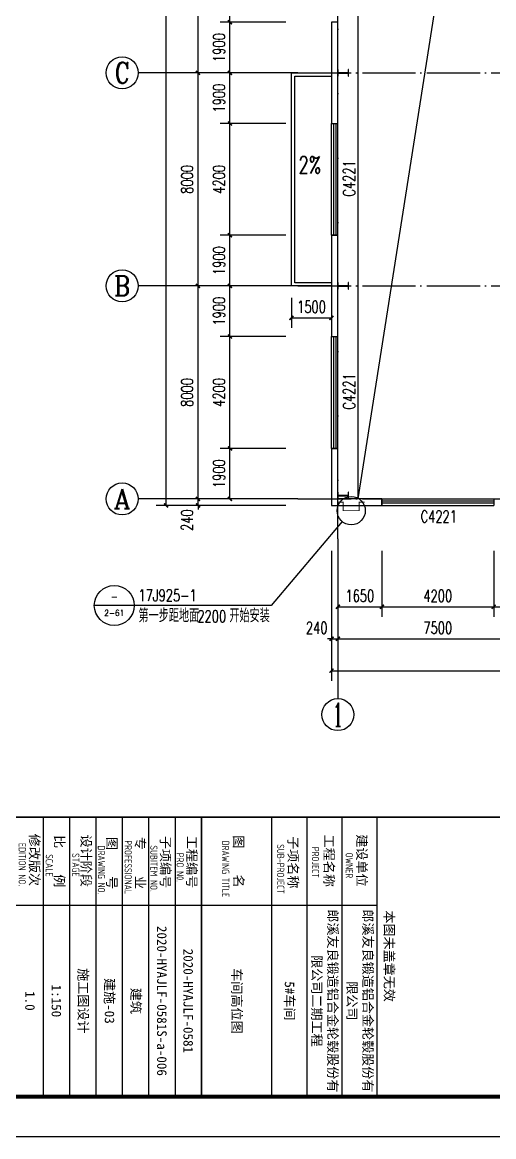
# Model space of a CAD drawing. Extents: x 14591016 to 15383666, y -730593 to -510197.
# Drawn here: x 14778219 to 14795916, y -730593 to -688743 of the extents above; entities that cross this region are included whole.
import ezdxf
from ezdxf.enums import TextEntityAlignment as Align

# ---------------------------------------------------------------- set-up
doc = ezdxf.new("R2010")
doc.units = 0
doc.header["$LTSCALE"] = 1000
doc.header["$MEASUREMENT"] = 0
doc.linetypes.add('DASH', pattern=[0.35, 0.25, -0.1])
doc.linetypes.add('DOTE', pattern=[2.42, 2, -0.2, 0.02, -0.2])
for name, color, linetype in [('AXIS', 3, 'Continuous'), ('AXIS_TEXT', 7, 'Continuous'), ('COLUMN', 2, 'Continuous'), ('DIM_LEAD', 3, 'Continuous'), ('DIM_SYMB', 3, 'Continuous'), ('DOTE', 1, 'DOTE'), ('PUB_DIM', 3, 'Continuous'), ('PUB_TEXT', 7, 'Continuous'), ('PUB_TITLE', 4, 'Continuous'), ('TK', 4, 'Continuous'), ('WALL-PARAPET', 6, 'Continuous'), ('WINDOW', 4, 'Continuous'), ('WINDOW_TEXT', 7, 'Continuous')]:
    doc.layers.add(name, color=color, linetype=linetype)
doc.styles.add('_TCH_AXIS', font='COMPLEX', dxfattribs={"bigfont": 'GBCBIG'})
doc.styles.add('_TCH_DIM', font='SIMPLEX', dxfattribs={"bigfont": 'GBCBIG'})
doc.styles.add('_TCH_DIM_T3', font='SIMPLEX', dxfattribs={"width": 0.705882, "bigfont": 'GBCBIG'})
doc.styles.add('_TCH_WINDOW', font='SIMPLEX', dxfattribs={"height": 3.5, "bigfont": 'GBCBIG'})
doc.styles.add('COMPLEX', font='COMPLEX')
doc.styles.add('TSSD_REIN', font='tssdeng.shx', dxfattribs={"width": 0.7, "bigfont": 'tssdchn.shx'})
doc.styles.add('图签宋体', font='', dxfattribs={"height": 300})
doc.styles.get('图签宋体').set_extended_font_data('NSimSun')
doc.dimstyles.new('_TCH_ARCH&&150', dxfattribs={"dimtxt": 446.25, "dimasz": 150, "dimexe": 375, "dimexo": 450, "dimgap": 189.375, "dimtad": 1, "dimdec": 0, "dimzin": 0, "dimdsep": 46, "dimtxsty": '_TCH_DIM_T3', "dimblk": 'ARCHTICK', "dimcen": 0.09, "dimclrt": 7, "dimazin": 2, "dimtfac": 1, "dimtdec": 0, "dimtix": 1, "dimtmove": 2, "dimatfit": 3, "dimfxl": 0, "dimtolj": 1, "dimtzin": 0, "dimarcsym": 0})

# ---------------------------------------------------------------- blocks, each defined once
blk = doc.blocks.new('A$C797E1D2B')
at = {"layer": 'COLUMN'}
h = blk.add_hatch(color=256, dxfattribs=at)
h.paths.add_polyline_path([(125, 400), (250, 400), (250, 388), (130, 388), (130, 200), (125, 200)])
h.paths.add_polyline_path([(0, 400), (125, 400), (125, 200), (120, 200), (120, 388), (0, 388)])
h.paths.add_polyline_path([(0, 12), (120, 12), (120, 200), (125, 200), (125, 0), (0, 0)])
h.paths.add_polyline_path([(125, 200), (130, 200), (130, 12), (250, 12), (250, 0), (125, 0)])
blk.add_lwpolyline([(250, 0), (250, 12), (130, 12), (130, 388), (250, 388), (250, 400), (0, 400), (0, 388), (120, 388), (120, 12), (0, 12), (0, 0)], close=True, dxfattribs=at)
blk = doc.blocks.new('GeYuanFrame_74283803', base_point=(20.09, 4.53))
at = {"layer": 'PUB_TITLE'}
blk.add_lwpolyline([(1013.09, 14.53), (1013.09, 111.33)], dxfattribs=at)
at = {"layer": 'TK'}
for p, q in [((991.09, 102.53), (1061.09, 102.53)), ((991.09, 93.73), (1061.09, 93.73)), ((991.09, 84.93), (1013.09, 84.93)), ((991.09, 84.93), (1061.09, 84.93)), ((991.09, 67.37), (1061.09, 67.37)), ((991.09, 67.33), (1061.09, 67.33)), ((991.09, 60.77), (1061.09, 60.77)), ((991.09, 54.17), (1061.09, 54.17)), ((991.09, 47.57), (1061.09, 47.57)), ((991.09, 40.97), (1061.09, 40.97)), ((991.09, 34.37), (1061.09, 34.37)), ((991.09, 27.77), (1061.09, 27.77))]:
    blk.add_line(p, q, dxfattribs=at)
blk.add_lwpolyline([(20.09, 4.53), (20.09, 598.53), (1071.09, 598.53), (1071.09, 4.53)], close=True, dxfattribs=at)
at = {"layer": 'TK', "const_width": 1}
blk.add_lwpolyline([(45.09, 588.53), (1061.09, 588.53), (1061.09, 14.53), (45.09, 14.53)], close=True, dxfattribs=at)
at = {"layer": 'TK'}
for points, const_width in [([(991.09, 588.53), (991.09, 14.53)], 0.4), ([(991.09, 111.33), (1061.09, 111.33)], 0.35), ([(991.09, 67.37), (1061.09, 67.37)], 0.35)]:
    blk.add_lwpolyline(points, dxfattribs=dict(at, const_width=const_width))
at = {"layer": 'TK', "style": '图签宋体'}
for s, p in [('本图未盖章无效', (1014.43, 113.2)), ('建设单位', (995.39, 106.33)), ('工程名称', (995.47, 98.12)), ('子项名称', (995.85, 89.14)), ('图    名', (995.63, 75.5)), ('工程编号', (995.77, 63.77)), ('子项编号', (995.77, 57.19)), ('专    业', (996.01, 50.88)), ('图    号', (996.02, 43.77)), ('设计阶段', (995.45, 37.32)), ('比    例', (995.59, 30.63)), ('修改版次', (995.24, 24.41))]:
    blk.add_text(s, height=2.4, dxfattribs=at).set_placement(p)
at = {"layer": 'TK', "style": 'TSSD_REIN'}
for s, width, p in [('OWNER', 0.7, (999.98, 103.48)), ('PROJECT', 0.7, (998.52, 95.02)), ('SUB-PROJECT', 0.7, (997.86, 86.3)), ('DRAWING TITLE', 0.7, (996.97, 72.53)), ('PRO N0.', 0.7, (1000.01, 61.15)), ('SUBITEM NO.', 0.7, (998.15, 54.58)), ('PROFESSIONAL', 0.8, (996.88, 48.15)), ('DRAWING NO.', 0.7, (998.19, 41.45)), ('STAGE', 0.7, (1000.09, 35.03)), ('SCALE', 0.7, (1000.38, 28.42)), ('EDITION NO.', 0.8, (997.53, 21.64))]:
    blk.add_text(s, height=1.8, dxfattribs=dict(at, width=width)).set_placement(p)
at = {"layer": 'TK', "char_height": 2.4, "width": 48, "attachment_point": 5, "style": '图签宋体'}
for s, insert in [('郎溪友良锻造铝合金轮毂股份有限公司', (1037.09, 106.93)), ('郎溪友良锻造铝合金轮毂股份有限公司二期工程', (1037.09, 98.13)), ('5#车间', (1037.09, 89.33)), ('车间高位图', (1037.09, 76.13)), ('2020-HYAJLF-0581', (1037.09, 64.07)), ('2020-HYAJLF-0581S-a-006', (1037.09, 57.47)), ('建筑', (1037.09, 50.87)), ('建施-03', (1037.09, 44.27)), ('施工图设计', (1037.09, 37.67)), ('1:150', (1037.09, 31.07)), ('1.0', (1037.09, 24.47))]:
    blk.add_mtext(s, dxfattribs=dict(at, insert=insert))
blk = doc.blocks.new('$TCHSYS$WIN2D')
for p, q in [((-0.5, 0.5), (0.5, 0.5)), ((-0.5, 0.5), (-0.5, -0.5)), ((0.5, 0.5), (0.5, -0.5)), ((0.5, 0.1667), (-0.5, 0.1667)), ((0.5, -0.1667), (-0.5, -0.1667)), ((-0.5, -0.5), (0.5, -0.5))]:
    blk.add_line(p, q)
blk = doc.blocks.new('_AXISO')
blk.add_circle((0, 0), 0.5)
at = {"layer": 'AXIS_TEXT', "style": 'COMPLEX', "width": 1.041667}
blk.add_attdef('A', text='', height=0.56, dxfattribs=at).set_placement((-0.25, -0.28), (0.25, -0.28), align=Align.FIT)
blk = doc.blocks.new('_ArchTick')
at = {"color": 0, "linetype": 'ByBlock', "const_width": 0.4}
blk.add_lwpolyline([(-0.5, -0.5), (0.5, 0.5)], dxfattribs=at)
blk = doc.blocks.new('*D123')
at = {"layer": 'AXIS', "color": 0, "lineweight": -2}
for p, q in [((14789826, -708593), (14789826, -713468)), ((14850306, -708593), (14850306, -713468)), ((14789826, -713093), (14850306, -713093))]:
    blk.add_line(p, q, dxfattribs=at)
at = {"layer": 'Defpoints', "color": 0}
for p in [(14789826, -708143), (14850306, -708143), (14850306, -713093)]:
    blk.add_point(p, dxfattribs=at)
at = {"layer": 'AXIS', "color": 0, "lineweight": -2, "xscale": 150, "yscale": 150, "zscale": 150, "rotation": 180}
blk.add_blockref('_ArchTick', (14789826, -713093), dxfattribs=at)
at = {"layer": 'AXIS', "color": 0, "lineweight": -2, "xscale": 150, "yscale": 150, "zscale": 150}
blk.add_blockref('_ArchTick', (14850306, -713093), dxfattribs=at)
at = {"layer": 'AXIS', "color": 7, "insert": (14820066, -712680), "char_height": 446.2, "attachment_point": 5, "style": '_TCH_DIM_T3'}
blk.add_mtext('\\A1;60480', dxfattribs=at)
blk = doc.blocks.new('*D124')
at = {"layer": 'AXIS', "color": 0, "lineweight": -2}
for p, q in [((14789826, -708593), (14789826, -712268)), ((14790066, -708593), (14790066, -712268)), ((14789826, -711893), (14789676, -711893)), ((14789826, -711893), (14790066, -711893)), ((14790066, -711893), (14790216, -711893))]:
    blk.add_line(p, q, dxfattribs=at)
at = {"layer": 'Defpoints', "color": 0}
for p in [(14789826, -708143), (14790066, -708143), (14790066, -711893)]:
    blk.add_point(p, dxfattribs=at)
at = {"layer": 'AXIS', "color": 0, "lineweight": -2, "xscale": 150, "yscale": 150, "zscale": 150}
blk.add_blockref('_ArchTick', (14789826, -711893), dxfattribs=at)
at = {"layer": 'AXIS', "color": 0, "lineweight": -2, "xscale": 150, "yscale": 150, "zscale": 150, "rotation": 180}
blk.add_blockref('_ArchTick', (14790066, -711893), dxfattribs=at)
at = {"layer": 'AXIS', "color": 7, "insert": (14789271, -711480), "char_height": 446.2, "attachment_point": 5, "style": '_TCH_DIM_T3'}
blk.add_mtext('\\A1;240', dxfattribs=at)
blk = doc.blocks.new('*D125')
at = {"layer": 'AXIS', "color": 0, "lineweight": -2}
for p, q in [((14790066, -708593), (14790066, -712268)), ((14797566, -708593), (14797566, -712268)), ((14790066, -711893), (14797566, -711893))]:
    blk.add_line(p, q, dxfattribs=at)
at = {"layer": 'Defpoints', "color": 0}
for p in [(14790066, -708143), (14797566, -708143), (14797566, -711893)]:
    blk.add_point(p, dxfattribs=at)
at = {"layer": 'AXIS', "color": 0, "lineweight": -2, "xscale": 150, "yscale": 150, "zscale": 150, "rotation": 180}
blk.add_blockref('_ArchTick', (14790066, -711893), dxfattribs=at)
at = {"layer": 'AXIS', "color": 0, "lineweight": -2, "xscale": 150, "yscale": 150, "zscale": 150}
blk.add_blockref('_ArchTick', (14797566, -711893), dxfattribs=at)
at = {"layer": 'AXIS', "color": 7, "insert": (14793816, -711480), "char_height": 446.2, "attachment_point": 5, "style": '_TCH_DIM_T3'}
blk.add_mtext('\\A1;7500', dxfattribs=at)
blk = doc.blocks.new('*D145')
at = {"layer": 'AXIS', "color": 0, "lineweight": -2}
for p, q in [((14788116, -586403), (14783241, -586403)), ((14783616, -706883), (14783616, -586403)), ((14788116, -706883), (14783241, -706883))]:
    blk.add_line(p, q, dxfattribs=at)
at = {"layer": 'Defpoints', "color": 0}
for p in [(14783616, -586403), (14788566, -586403), (14788566, -706883)]:
    blk.add_point(p, dxfattribs=at)
at = {"layer": 'AXIS', "color": 0, "lineweight": -2, "xscale": 150, "yscale": 150, "zscale": 150}
for p, rotation in [((14783616, -586403), 90), ((14783616, -706883), 270)]:
    blk.add_blockref('_ArchTick', p, dxfattribs=dict(at, rotation=rotation))
at = {"layer": 'AXIS', "color": 7, "insert": (14783204, -646643), "char_height": 446.2, "attachment_point": 5, "rotation": 90, "style": '_TCH_DIM_T3'}
blk.add_mtext('\\A1;120480', dxfattribs=at)
blk = doc.blocks.new('*D146')
at = {"layer": 'AXIS', "color": 0, "lineweight": -2}
for p, q in [((14788116, -706643), (14784441, -706643)), ((14784816, -706643), (14784816, -706493)), ((14784816, -706883), (14784816, -706643)), ((14788116, -706883), (14784441, -706883)), ((14784816, -706883), (14784816, -707033))]:
    blk.add_line(p, q, dxfattribs=at)
at = {"layer": 'Defpoints', "color": 0}
for p in [(14784816, -706643), (14788566, -706643), (14788566, -706883)]:
    blk.add_point(p, dxfattribs=at)
at = {"layer": 'AXIS', "color": 0, "lineweight": -2, "xscale": 150, "yscale": 150, "zscale": 150}
for p, rotation in [((14784816, -706643), 270), ((14784816, -706883), 90)]:
    blk.add_blockref('_ArchTick', p, dxfattribs=dict(at, rotation=rotation))
at = {"layer": 'AXIS', "color": 7, "insert": (14784404, -707438), "char_height": 446.2, "attachment_point": 5, "rotation": 90, "style": '_TCH_DIM_T3'}
blk.add_mtext('\\A1;240', dxfattribs=at)
blk = doc.blocks.new('*D147')
at = {"layer": 'AXIS', "color": 0, "lineweight": -2}
for p, q in [((14788116, -698643), (14784441, -698643)), ((14784816, -706643), (14784816, -698643)), ((14788116, -706643), (14784441, -706643))]:
    blk.add_line(p, q, dxfattribs=at)
at = {"layer": 'Defpoints', "color": 0}
for p in [(14784816, -698643), (14788566, -698643), (14788566, -706643)]:
    blk.add_point(p, dxfattribs=at)
at = {"layer": 'AXIS', "color": 0, "lineweight": -2, "xscale": 150, "yscale": 150, "zscale": 150}
for p, rotation in [((14784816, -698643), 90), ((14784816, -706643), 270)]:
    blk.add_blockref('_ArchTick', p, dxfattribs=dict(at, rotation=rotation))
at = {"layer": 'AXIS', "color": 7, "insert": (14784404, -702643), "char_height": 446.2, "attachment_point": 5, "rotation": 90, "style": '_TCH_DIM_T3'}
blk.add_mtext('\\A1;8000', dxfattribs=at)
blk = doc.blocks.new('*D148')
at = {"layer": 'AXIS', "color": 0, "lineweight": -2}
for p, q in [((14788116, -690643), (14784441, -690643)), ((14784816, -698643), (14784816, -690643)), ((14788116, -698643), (14784441, -698643))]:
    blk.add_line(p, q, dxfattribs=at)
at = {"layer": 'Defpoints', "color": 0}
for p in [(14784816, -690643), (14788566, -690643), (14788566, -698643)]:
    blk.add_point(p, dxfattribs=at)
at = {"layer": 'AXIS', "color": 0, "lineweight": -2, "xscale": 150, "yscale": 150, "zscale": 150}
for p, rotation in [((14784816, -690643), 90), ((14784816, -698643), 270)]:
    blk.add_blockref('_ArchTick', p, dxfattribs=dict(at, rotation=rotation))
at = {"layer": 'AXIS', "color": 7, "insert": (14784404, -694643), "char_height": 446.2, "attachment_point": 5, "rotation": 90, "style": '_TCH_DIM_T3'}
blk.add_mtext('\\A1;8000', dxfattribs=at)
blk = doc.blocks.new('*D149')
at = {"layer": 'AXIS', "color": 0, "lineweight": -2}
for p, q in [((14788116, -682643), (14784441, -682643)), ((14784816, -690643), (14784816, -682643)), ((14788116, -690643), (14784441, -690643))]:
    blk.add_line(p, q, dxfattribs=at)
at = {"layer": 'Defpoints', "color": 0}
for p in [(14784816, -682643), (14788566, -682643), (14788566, -690643)]:
    blk.add_point(p, dxfattribs=at)
at = {"layer": 'AXIS', "color": 0, "lineweight": -2, "xscale": 150, "yscale": 150, "zscale": 150}
for p, rotation in [((14784816, -682643), 90), ((14784816, -690643), 270)]:
    blk.add_blockref('_ArchTick', p, dxfattribs=dict(at, rotation=rotation))
at = {"layer": 'AXIS', "color": 7, "insert": (14784404, -686643), "char_height": 446.2, "attachment_point": 5, "rotation": 90, "style": '_TCH_DIM_T3'}
blk.add_mtext('\\A1;8000', dxfattribs=at)
blk = doc.blocks.new('*D404')
at = {"layer": 'Defpoints', "color": 0}
for p in [(14788326, -698643), (14789826, -698643), (14789826, -699843)]:
    blk.add_point(p, dxfattribs=at)
at = {"layer": 'PUB_DIM', "color": 0, "lineweight": -2}
for p, q in [((14788326, -699093), (14788326, -700218)), ((14789826, -699093), (14789826, -700218)), ((14788326, -699843), (14789826, -699843))]:
    blk.add_line(p, q, dxfattribs=at)
at = {"layer": 'PUB_DIM', "color": 0, "lineweight": -2, "xscale": 150, "yscale": 150, "zscale": 150, "rotation": 180}
blk.add_blockref('_ArchTick', (14788326, -699843), dxfattribs=at)
at = {"layer": 'PUB_DIM', "color": 0, "lineweight": -2, "xscale": 150, "yscale": 150, "zscale": 150}
blk.add_blockref('_ArchTick', (14789826, -699843), dxfattribs=at)
at = {"layer": 'PUB_DIM', "color": 7, "insert": (14789076, -699430), "char_height": 446.2, "attachment_point": 5, "style": '_TCH_DIM_T3'}
blk.add_mtext('\\A1;1500', dxfattribs=at)
blk = doc.blocks.new('*D405')
at = {"layer": 'Defpoints', "color": 0}
for p in [(14786016, -704743), (14788566, -704743), (14788566, -706643)]:
    blk.add_point(p, dxfattribs=at)
at = {"layer": 'PUB_DIM', "color": 0, "lineweight": -2}
for p, q in [((14788116, -704743), (14785641, -704743)), ((14786016, -706643), (14786016, -704743)), ((14788116, -706643), (14785641, -706643))]:
    blk.add_line(p, q, dxfattribs=at)
at = {"layer": 'PUB_DIM', "color": 0, "lineweight": -2, "xscale": 150, "yscale": 150, "zscale": 150}
for p, rotation in [((14786016, -704743), 90), ((14786016, -706643), 270)]:
    blk.add_blockref('_ArchTick', p, dxfattribs=dict(at, rotation=rotation))
at = {"layer": 'PUB_DIM', "color": 7, "insert": (14785604, -705693), "char_height": 446.2, "attachment_point": 5, "rotation": 90, "style": '_TCH_DIM_T3'}
blk.add_mtext('\\A1;1900', dxfattribs=at)
blk = doc.blocks.new('*D406')
at = {"layer": 'Defpoints', "color": 0}
for p in [(14786016, -700543), (14788566, -700543), (14788566, -704743)]:
    blk.add_point(p, dxfattribs=at)
at = {"layer": 'PUB_DIM', "color": 0, "lineweight": -2}
for p, q in [((14788116, -700543), (14785641, -700543)), ((14786016, -704743), (14786016, -700543)), ((14788116, -704743), (14785641, -704743))]:
    blk.add_line(p, q, dxfattribs=at)
at = {"layer": 'PUB_DIM', "color": 0, "lineweight": -2, "xscale": 150, "yscale": 150, "zscale": 150}
for p, rotation in [((14786016, -700543), 90), ((14786016, -704743), 270)]:
    blk.add_blockref('_ArchTick', p, dxfattribs=dict(at, rotation=rotation))
at = {"layer": 'PUB_DIM', "color": 7, "insert": (14785604, -702643), "char_height": 446.2, "attachment_point": 5, "rotation": 90, "style": '_TCH_DIM_T3'}
blk.add_mtext('\\A1;4200', dxfattribs=at)
blk = doc.blocks.new('*D407')
at = {"layer": 'Defpoints', "color": 0}
for p in [(14786016, -698643), (14788566, -698643), (14788566, -700543)]:
    blk.add_point(p, dxfattribs=at)
at = {"layer": 'PUB_DIM', "color": 0, "lineweight": -2}
for p, q in [((14788116, -698643), (14785641, -698643)), ((14786016, -700543), (14786016, -698643)), ((14788116, -700543), (14785641, -700543))]:
    blk.add_line(p, q, dxfattribs=at)
at = {"layer": 'PUB_DIM', "color": 0, "lineweight": -2, "xscale": 150, "yscale": 150, "zscale": 150}
for p, rotation in [((14786016, -698643), 90), ((14786016, -700543), 270)]:
    blk.add_blockref('_ArchTick', p, dxfattribs=dict(at, rotation=rotation))
at = {"layer": 'PUB_DIM', "color": 7, "insert": (14785604, -699593), "char_height": 446.2, "attachment_point": 5, "rotation": 90, "style": '_TCH_DIM_T3'}
blk.add_mtext('\\A1;1900', dxfattribs=at)
blk = doc.blocks.new('*D408')
at = {"layer": 'Defpoints', "color": 0}
for p in [(14786016, -696743), (14788566, -696743), (14788566, -698643)]:
    blk.add_point(p, dxfattribs=at)
at = {"layer": 'PUB_DIM', "color": 0, "lineweight": -2}
for p, q in [((14788116, -696743), (14785641, -696743)), ((14786016, -698643), (14786016, -696743)), ((14788116, -698643), (14785641, -698643))]:
    blk.add_line(p, q, dxfattribs=at)
at = {"layer": 'PUB_DIM', "color": 0, "lineweight": -2, "xscale": 150, "yscale": 150, "zscale": 150}
for p, rotation in [((14786016, -696743), 90), ((14786016, -698643), 270)]:
    blk.add_blockref('_ArchTick', p, dxfattribs=dict(at, rotation=rotation))
at = {"layer": 'PUB_DIM', "color": 7, "insert": (14785604, -697693), "char_height": 446.2, "attachment_point": 5, "rotation": 90, "style": '_TCH_DIM_T3'}
blk.add_mtext('\\A1;1900', dxfattribs=at)
blk = doc.blocks.new('*D409')
at = {"layer": 'Defpoints', "color": 0}
for p in [(14786016, -692543), (14788566, -692543), (14788566, -696743)]:
    blk.add_point(p, dxfattribs=at)
at = {"layer": 'PUB_DIM', "color": 0, "lineweight": -2}
for p, q in [((14788116, -692543), (14785641, -692543)), ((14786016, -696743), (14786016, -692543)), ((14788116, -696743), (14785641, -696743))]:
    blk.add_line(p, q, dxfattribs=at)
at = {"layer": 'PUB_DIM', "color": 0, "lineweight": -2, "xscale": 150, "yscale": 150, "zscale": 150}
for p, rotation in [((14786016, -692543), 90), ((14786016, -696743), 270)]:
    blk.add_blockref('_ArchTick', p, dxfattribs=dict(at, rotation=rotation))
at = {"layer": 'PUB_DIM', "color": 7, "insert": (14785604, -694643), "char_height": 446.2, "attachment_point": 5, "rotation": 90, "style": '_TCH_DIM_T3'}
blk.add_mtext('\\A1;4200', dxfattribs=at)
blk = doc.blocks.new('*D410')
at = {"layer": 'Defpoints', "color": 0}
for p in [(14786016, -690643), (14788566, -690643), (14788566, -692543)]:
    blk.add_point(p, dxfattribs=at)
at = {"layer": 'PUB_DIM', "color": 0, "lineweight": -2}
for p, q in [((14788116, -690643), (14785641, -690643)), ((14786016, -692543), (14786016, -690643)), ((14788116, -692543), (14785641, -692543))]:
    blk.add_line(p, q, dxfattribs=at)
at = {"layer": 'PUB_DIM', "color": 0, "lineweight": -2, "xscale": 150, "yscale": 150, "zscale": 150}
for p, rotation in [((14786016, -690643), 90), ((14786016, -692543), 270)]:
    blk.add_blockref('_ArchTick', p, dxfattribs=dict(at, rotation=rotation))
at = {"layer": 'PUB_DIM', "color": 7, "insert": (14785604, -691593), "char_height": 446.2, "attachment_point": 5, "rotation": 90, "style": '_TCH_DIM_T3'}
blk.add_mtext('\\A1;1900', dxfattribs=at)
blk = doc.blocks.new('*D411')
at = {"layer": 'Defpoints', "color": 0}
for p in [(14786016, -688743), (14788566, -688743), (14788566, -690643)]:
    blk.add_point(p, dxfattribs=at)
at = {"layer": 'PUB_DIM', "color": 0, "lineweight": -2}
for p, q in [((14788116, -688743), (14785641, -688743)), ((14786016, -690643), (14786016, -688743)), ((14788116, -690643), (14785641, -690643))]:
    blk.add_line(p, q, dxfattribs=at)
at = {"layer": 'PUB_DIM', "color": 0, "lineweight": -2, "xscale": 150, "yscale": 150, "zscale": 150}
for p, rotation in [((14786016, -688743), 90), ((14786016, -690643), 270)]:
    blk.add_blockref('_ArchTick', p, dxfattribs=dict(at, rotation=rotation))
at = {"layer": 'PUB_DIM', "color": 7, "insert": (14785604, -689693), "char_height": 446.2, "attachment_point": 5, "rotation": 90, "style": '_TCH_DIM_T3'}
blk.add_mtext('\\A1;1900', dxfattribs=at)
blk = doc.blocks.new('*D412')
at = {"layer": 'Defpoints', "color": 0}
for p in [(14786016, -684543), (14788566, -684543), (14788566, -688743)]:
    blk.add_point(p, dxfattribs=at)
at = {"layer": 'PUB_DIM', "color": 0, "lineweight": -2}
for p, q in [((14788116, -684543), (14785641, -684543)), ((14786016, -688743), (14786016, -684543)), ((14788116, -688743), (14785641, -688743))]:
    blk.add_line(p, q, dxfattribs=at)
at = {"layer": 'PUB_DIM', "color": 0, "lineweight": -2, "xscale": 150, "yscale": 150, "zscale": 150}
for p, rotation in [((14786016, -684543), 90), ((14786016, -688743), 270)]:
    blk.add_blockref('_ArchTick', p, dxfattribs=dict(at, rotation=rotation))
at = {"layer": 'PUB_DIM', "color": 7, "insert": (14785604, -686643), "char_height": 446.2, "attachment_point": 5, "rotation": 90, "style": '_TCH_DIM_T3'}
blk.add_mtext('\\A1;4200', dxfattribs=at)
blk = doc.blocks.new('*D519')
at = {"layer": 'Defpoints', "color": 0}
for p in [(14790066, -708143), (14791716, -708143), (14791716, -710693)]:
    blk.add_point(p, dxfattribs=at)
at = {"layer": 'PUB_DIM', "color": 0, "lineweight": -2}
for p, q in [((14790066, -708593), (14790066, -711068)), ((14791716, -708593), (14791716, -711068)), ((14790066, -710693), (14791716, -710693))]:
    blk.add_line(p, q, dxfattribs=at)
at = {"layer": 'PUB_DIM', "color": 0, "lineweight": -2, "xscale": 150, "yscale": 150, "zscale": 150, "rotation": 180}
blk.add_blockref('_ArchTick', (14790066, -710693), dxfattribs=at)
at = {"layer": 'PUB_DIM', "color": 0, "lineweight": -2, "xscale": 150, "yscale": 150, "zscale": 150}
blk.add_blockref('_ArchTick', (14791716, -710693), dxfattribs=at)
at = {"layer": 'PUB_DIM', "color": 7, "insert": (14790891, -710280), "char_height": 446.2, "attachment_point": 5, "style": '_TCH_DIM_T3'}
blk.add_mtext('\\A1;1650', dxfattribs=at)
blk = doc.blocks.new('*D520')
at = {"layer": 'Defpoints', "color": 0}
for p in [(14791716, -708143), (14795916, -708143), (14795916, -710693)]:
    blk.add_point(p, dxfattribs=at)
at = {"layer": 'PUB_DIM', "color": 0, "lineweight": -2}
for p, q in [((14791716, -708593), (14791716, -711068)), ((14795916, -708593), (14795916, -711068)), ((14791716, -710693), (14795916, -710693))]:
    blk.add_line(p, q, dxfattribs=at)
at = {"layer": 'PUB_DIM', "color": 0, "lineweight": -2, "xscale": 150, "yscale": 150, "zscale": 150, "rotation": 180}
blk.add_blockref('_ArchTick', (14791716, -710693), dxfattribs=at)
at = {"layer": 'PUB_DIM', "color": 0, "lineweight": -2, "xscale": 150, "yscale": 150, "zscale": 150}
blk.add_blockref('_ArchTick', (14795916, -710693), dxfattribs=at)
at = {"layer": 'PUB_DIM', "color": 7, "insert": (14793816, -710280), "char_height": 446.2, "attachment_point": 5, "style": '_TCH_DIM_T3'}
blk.add_mtext('\\A1;4200', dxfattribs=at)
blk = doc.blocks.new('*D521')
at = {"layer": 'Defpoints', "color": 0}
for p in [(14795916, -708143), (14797566, -708143), (14797566, -710693)]:
    blk.add_point(p, dxfattribs=at)
at = {"layer": 'PUB_DIM', "color": 0, "lineweight": -2}
for p, q in [((14795916, -708593), (14795916, -711068)), ((14797566, -708593), (14797566, -711068)), ((14795916, -710693), (14797566, -710693))]:
    blk.add_line(p, q, dxfattribs=at)
at = {"layer": 'PUB_DIM', "color": 0, "lineweight": -2, "xscale": 150, "yscale": 150, "zscale": 150, "rotation": 180}
blk.add_blockref('_ArchTick', (14795916, -710693), dxfattribs=at)
at = {"layer": 'PUB_DIM', "color": 0, "lineweight": -2, "xscale": 150, "yscale": 150, "zscale": 150}
blk.add_blockref('_ArchTick', (14797566, -710693), dxfattribs=at)
at = {"layer": 'PUB_DIM', "color": 7, "insert": (14796741, -710280), "char_height": 446.2, "attachment_point": 5, "style": '_TCH_DIM_T3'}
blk.add_mtext('\\A1;1650', dxfattribs=at)

msp = doc.modelspace()

# ---------------------------------------------------------------- linework, layer by layer
at = {"linetype": 'DASH', "ltscale": 1.5, "const_width": 50}
msp.add_lwpolyline([(14790816.1, -706642.5), (14790816.1, -586642.5)], dxfattribs=at)
at = {"ltscale": 0.5}
for points in [[(14849316.1, -586642.5), (14803366.1, -626642.5), (14790816.1, -706642.5)], [(14789826.1, -698642.5), (14788326.1, -698642.5), (14788326.1, -690642.5), (14789826.1, -690642.5)], [(14789826.1, -698522.5), (14788446.1, -698522.5), (14788446.1, -690762.5), (14789826.1, -690762.5)]]:
    msp.add_lwpolyline(points, dxfattribs=at)
at = {"const_width": 30}
msp.add_lwpolyline([(14790066.1, -706762.5), (14790266.1, -706762.5), (14790266.1, -707082.5), (14790866.1, -707082.5), (14790866.1, -706762.5), (14791066.1, -706762.5)], dxfattribs=at)
at = {"layer": 'AXIS'}
for p, q in [((14788566.1, -690642.5), (14782566.1, -690642.5)), ((14788566.1, -698642.5), (14782566.1, -698642.5)), ((14788566.1, -706642.5), (14782566.1, -706642.5)), ((14790066.1, -708142.5), (14790066.1, -714142.5))]:
    msp.add_line(p, q, dxfattribs=at)
at = {"layer": 'DIM_LEAD'}
for p, q in [((14790224.5, -707488), (14787566.1, -710642.5)), ((14782421.5, -710642.5), (14780921.5, -710642.5)), ((14787566.1, -710642.5), (14782421.5, -710642.5))]:
    msp.add_line(p, q, dxfattribs=at)
for centre, radius in [((14790566.1, -707082.5), 530.2), ((14781671.5, -710642.5), 750)]:
    msp.add_circle(centre, radius, dxfattribs=at)
at = {"layer": 'DIM_SYMB'}
msp.add_lwpolyline([(14789546.1, -694642.5, 0, 0, 0), (14788896.1, -694642.5, 120, 0, 0), (14788446.1, -694642.5, 0, 0, 0)], format="xyseb", dxfattribs=at)
at = {"layer": 'DOTE'}
for p, q in [((14790066.1, -708142.5), (14790066.1, -585142.5)), ((14788566.1, -690642.5), (14851566.1, -690642.5)), ((14788566.1, -698642.5), (14851566.1, -698642.5)), ((14788566.1, -706642.5), (14851566.1, -706642.5))]:
    msp.add_line(p, q, dxfattribs=at)
at = {"layer": 'WALL-PARAPET'}
for p, q in [((14789826.1, -688742.5), (14789826.1, -692542.5)), ((14790066.1, -688742.5), (14789826.1, -688742.5)), ((14790066.1, -692542.5), (14790066.1, -688742.5)), ((14789826.1, -692542.5), (14790066.1, -692542.5)), ((14789826.1, -696742.5), (14789826.1, -700542.5)), ((14790066.1, -696742.5), (14789826.1, -696742.5)), ((14790066.1, -700542.5), (14790066.1, -696742.5)), ((14789826.1, -700542.5), (14790066.1, -700542.5)), ((14790066.1, -704742.5), (14789826.1, -704742.5)), ((14789826.1, -704742.5), (14789826.1, -706882.5)), ((14790066.1, -706642.5), (14790066.1, -704742.5)), ((14791716.1, -706642.5), (14790066.1, -706642.5)), ((14791716.1, -706882.5), (14791716.1, -706642.5)), ((14789826.1, -706882.5), (14791716.1, -706882.5))]:
    msp.add_line(p, q, dxfattribs=at)

# ---------------------------------------------------------------- block references
at = {"xscale": 150, "yscale": 150, "zscale": 150, "rotation": 270}
msp.add_blockref('GeYuanFrame_74283803', (14775516.1, -572942.5), dxfattribs=at)
at = {"rotation": 270}
for p in [(14790066.1, -690517.5), (14790066.1, -698517.5), (14790066.1, -706392.5)]:
    msp.add_blockref('A$C797E1D2B', p, dxfattribs=at)
at = {"layer": 'AXIS'}
ref = msp.add_blockref('_AXISO', (14781966.1, -690642.5), dxfattribs=dict(at, xscale=1200, yscale=1200, zscale=1200))
ref.add_attrib('A', 'C', dxfattribs={"layer": 'AXIS_TEXT', "ltscale": 0.5, "height": 781.2, "style": '_TCH_AXIS'}).set_placement((14781687.1, -691033.1), (14782245.1, -691033.1), align=Align.FIT)
ref = msp.add_blockref('_AXISO', (14781966.1, -698642.5), dxfattribs=dict(at, xscale=1200, yscale=1200, zscale=1200))
ref.add_attrib('A', 'B', dxfattribs={"layer": 'AXIS_TEXT', "ltscale": 0.5, "height": 746.2, "style": '_TCH_AXIS'}).set_placement((14781664.1, -699015.6), (14782268.2, -699015.6), align=Align.FIT)
ref = msp.add_blockref('_AXISO', (14781966.1, -706642.5), dxfattribs=dict(at, xscale=1200, yscale=1200, zscale=1200))
ref.add_attrib('A', 'A', dxfattribs={"layer": 'AXIS_TEXT', "ltscale": 0.5, "height": 728.9, "style": '_TCH_AXIS'}).set_placement((14781653.8, -707007), (14782278.5, -707007), align=Align.FIT)
ref = msp.add_blockref('_AXISO', (14790066.1, -714742.5), dxfattribs=dict(at, xscale=1200, yscale=1200, zscale=1200))
ref.add_attrib('A', '1', dxfattribs={"layer": 'AXIS_TEXT', "ltscale": 0.5, "height": 882.4, "style": '_TCH_AXIS'}).set_placement((14789877.1, -715183.7), (14790255.2, -715183.7), align=Align.FIT)
at = {"layer": 'WINDOW'}
ref = msp.add_blockref('$TCHSYS$WIN2D', (14789946.1, -694642.5), dxfattribs=dict(at, xscale=-4200, yscale=-240, zscale=-4200, rotation=270))
ref.add_attrib('A', 'C4221', (14790709.1, -695287.5), dxfattribs={"layer": 'WINDOW_TEXT', "ltscale": 0.5, "height": 446.25, "rotation": 90, "style": '_TCH_WINDOW', "width": 0.705882})
ref = msp.add_blockref('$TCHSYS$WIN2D', (14789946.1, -702642.5), dxfattribs=dict(at, xscale=-4200, yscale=-240, zscale=-4200, rotation=270))
ref.add_attrib('A', 'C4221', (14790709.1, -703287.5), dxfattribs={"layer": 'WINDOW_TEXT', "ltscale": 0.5, "height": 446.25, "rotation": 90, "style": '_TCH_WINDOW', "width": 0.705882})
ref = msp.add_blockref('$TCHSYS$WIN2D', (14793816.1, -706762.5), dxfattribs=dict(at, xscale=4200, yscale=240, zscale=4200))
ref.add_attrib('A', 'C4221', (14793171.1, -707525.5), dxfattribs={"layer": 'WINDOW_TEXT', "ltscale": 0.5, "height": 446.25, "style": '_TCH_WINDOW', "width": 0.705882})

# ---------------------------------------------------------------- texts
at = {"layer": 'PUB_TEXT', "style": '_TCH_DIM', "width": 0.705882}
for s, height, p in [('2%%%', 637.5, (14788589, -694417.5)), ('17J925-1', 446.25, (14782579, -710485)), ('2200', 446.25, (14784790.7, -711274.8))]:
    msp.add_text(s, height=height, dxfattribs=at).set_placement(p)
at = {"layer": 'PUB_TEXT', "style": '_TCH_DIM', "width": 0.777778}
msp.add_text('-', height=391.5, dxfattribs=at).set_placement((14781541, -710503.7), (14781802, -710503.7), align=Align.FIT)
at = {"layer": 'PUB_TEXT', "style": '_TCH_DIM'}
msp.add_text('2-61', height=223.12, dxfattribs=at).set_placement((14781294.3, -711035.7), (14782048.7, -711035.7), align=Align.FIT)
for s, p in [('第一步距地面', (14782579, -711274.8)), ('开始安装', (14785990.7, -711274.8))]:
    msp.add_text(s, height=506.38, dxfattribs=at).set_placement(p)

# ---------------------------------------------------------------- dimensions: what is measured, and where the dimension line sits
at = {"layer": 'AXIS'}
for p1, p2, distance, text, picture, middle in [((14788566.1, -706882.5), (14788566.1, -586402.5), 4950, '120480', '*D145', (14783203.6, -646642.5)), ((14788566.1, -690642.5), (14788566.1, -682642.5), 3750, '8000', '*D149', (14784403.6, -686642.5)), ((14788566.1, -698642.5), (14788566.1, -690642.5), 3750, '8000', '*D148', (14784403.6, -694642.5)), ((14788566.1, -706642.5), (14788566.1, -698642.5), 3750, '8000', '*D147', (14784403.6, -702642.5)), ((14789826.1, -708142.5), (14850306.1, -708142.5), -4950, '60480', '*D123', (14820066.1, -712680)), ((14790066.1, -708142.5), (14797566.1, -708142.5), -3750, '7500', '*D125', (14793816.1, -711480))]:
    dim = msp.add_aligned_dim(p1=p1, p2=p2, distance=distance, text=text, dimstyle='_TCH_ARCH&&150', dxfattribs=at)
    dim.commit()
    dim.dimension.update_dxf_attribs({"geometry": picture, "text_midpoint": middle})
for base, p1, p2, angle, picture, middle in [((14784816.1, -706642.5), (14788566.1, -706882.5), (14788566.1, -706642.5), 90, '*D146', (14784403.6, -707437.5)), ((14790066.1, -711892.5), (14789826.1, -708142.5), (14790066.1, -708142.5), 0, '*D124', (14789271.1, -711480))]:
    dim = msp.add_linear_dim(base=base, p1=p1, p2=p2, angle=angle, text='240', dimstyle='_TCH_ARCH&&150', dxfattribs=at)
    dim.commit()
    dim.dimension.update_dxf_attribs({"geometry": picture, "text_midpoint": middle, "dimtype": 161})
at = {"layer": 'PUB_DIM'}
for p1, p2, distance, text, picture, middle in [((14788566.1, -688742.5), (14788566.1, -684542.5), 2550, '4200', '*D412', (14785603.6, -686642.5)), ((14788566.1, -690642.5), (14788566.1, -688742.5), 2550, '1900', '*D411', (14785603.6, -689692.5)), ((14788566.1, -692542.5), (14788566.1, -690642.5), 2550, '1900', '*D410', (14785603.6, -691592.5)), ((14788566.1, -696742.5), (14788566.1, -692542.5), 2550, '4200', '*D409', (14785603.6, -694642.5)), ((14788566.1, -698642.5), (14788566.1, -696742.5), 2550, '1900', '*D408', (14785603.6, -697692.5)), ((14788566.1, -700542.5), (14788566.1, -698642.5), 2550, '1900', '*D407', (14785603.6, -699592.5)), ((14788326.1, -698642.5), (14789826.1, -698642.5), -1200, '1500', '*D404', (14789076.1, -699430)), ((14788566.1, -704742.5), (14788566.1, -700542.5), 2550, '4200', '*D406', (14785603.6, -702642.5)), ((14788566.1, -706642.5), (14788566.1, -704742.5), 2550, '1900', '*D405', (14785603.6, -705692.5)), ((14790066.1, -708142.5), (14791716.1, -708142.5), -2550, '1650', '*D519', (14790891.1, -710280)), ((14791716.1, -708142.5), (14795916.1, -708142.5), -2550, '4200', '*D520', (14793816.1, -710280)), ((14795916.1, -708142.5), (14797566.1, -708142.5), -2550, '1650', '*D521', (14796741.1, -710280))]:
    dim = msp.add_aligned_dim(p1=p1, p2=p2, distance=distance, text=text, dimstyle='_TCH_ARCH&&150', dxfattribs=at)
    dim.commit()
    dim.dimension.update_dxf_attribs({"geometry": picture, "text_midpoint": middle})

doc.saveas('drawing.dxf')
